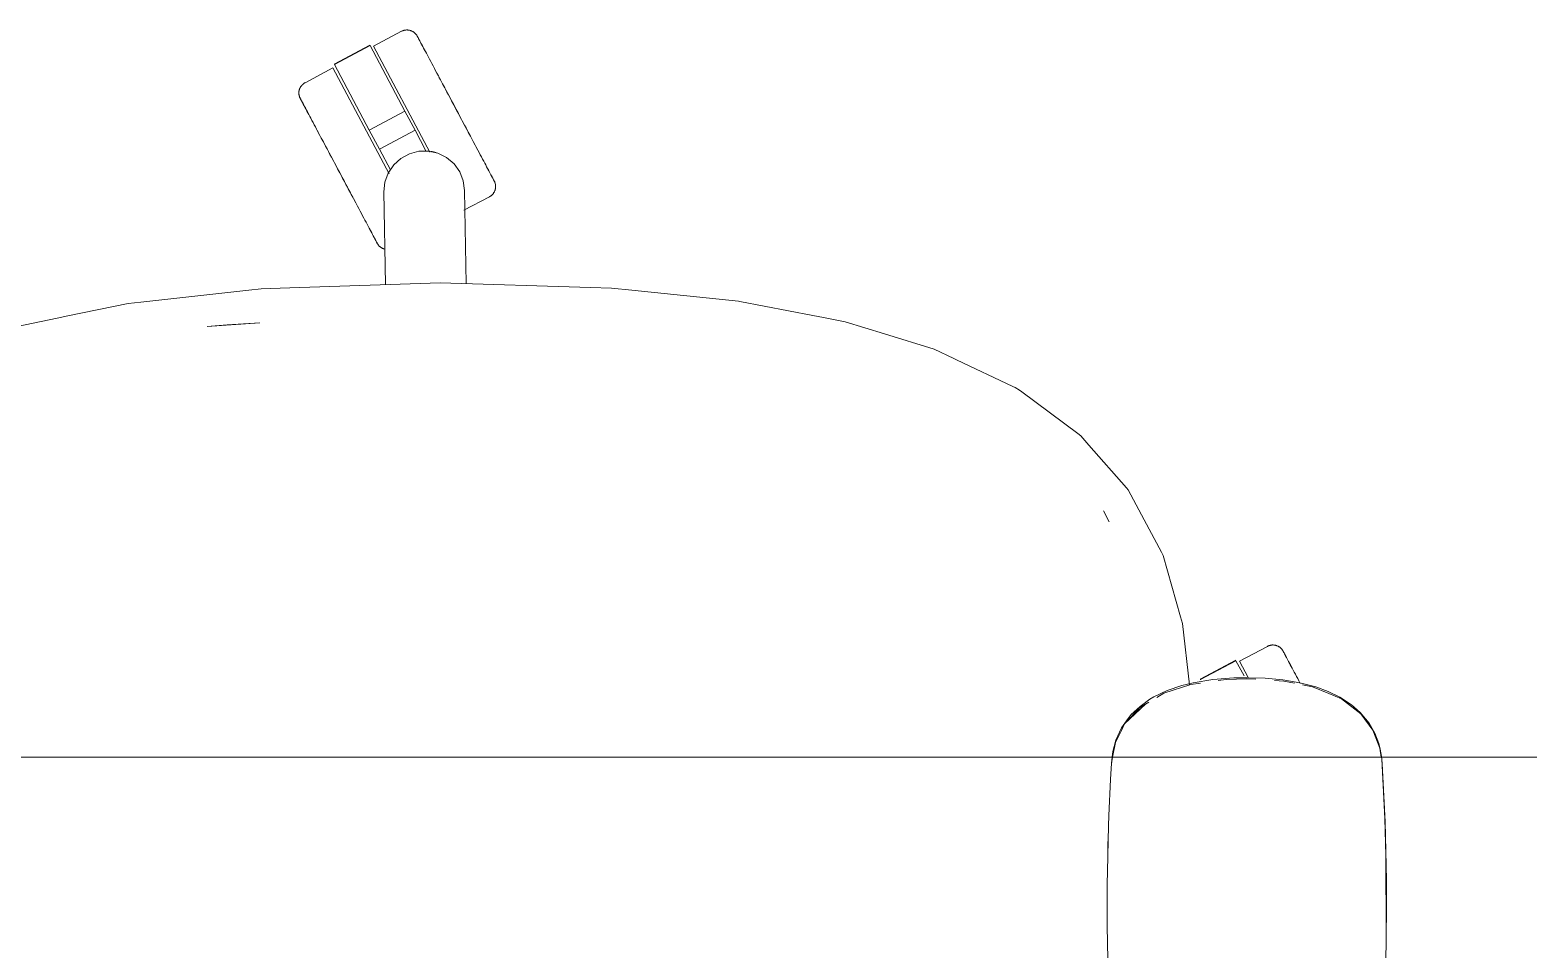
# Model space of a CAD drawing. Header units: millimetres. Extents: x 79795 to 317870, y -36033 to 97293.
# Drawn here: x 229534 to 230054, y 19676 to 19995 of the extents above; entities that cross this region are included whole.
import ezdxf

# ---------------------------------------------------------------- set-up
doc = ezdxf.new("R2010")
doc.units = ezdxf.units.MM
doc.header["$MEASUREMENT"] = 0
doc.layers.add('G-IMPT', color=8, linetype='CONTINUOUS', lineweight=9)
doc.layers.add('I-FURN', color=8, linetype='CONTINUOUS', lineweight=9)

msp = doc.modelspace()

# ---------------------------------------------------------------- linework, layer by layer
at = {"layer": 'G-IMPT'}
for p, q in [((229624.06, 19905.16), (229614.12, 19904.84)), ((229624.06, 19905.16), (229676.24, 19906.86)), ((229676.24, 19906.86), (229728.41, 19905.25)), ((229728.41, 19905.25), (229735.67, 19905.02)), ((229742.73, 19904.29), (229735.67, 19905.02)), ((229567.89, 19899.74), (229572.3, 19900.23)), ((229609.75, 19904.35), (229572.3, 19900.23)), ((229609.75, 19904.35), (229614.12, 19904.84)), ((229779.73, 19900.47), (229742.73, 19904.29)), ((229779.73, 19900.47), (229780.19, 19900.38)), ((229805.57, 19895.51), (229780.19, 19900.38)), ((229543.26, 19894.63), (229529.44, 19891.76)), ((229546.94, 19895.39), (229543.26, 19894.63)), ((229546.94, 19895.39), (229567.89, 19899.74)), ((229805.57, 19895.51), (229809.23, 19894.81)), ((229816.83, 19893.35), (229809.23, 19894.81)), ((229613.59, 19892.96), (229595.31, 19891.71)), ((229595.31, 19891.71), (229602.25, 19892.32)), ((229613.59, 19892.96), (229602.25, 19892.32)), ((229830.44, 19889.16), (229816.83, 19893.35)), ((229847.71, 19883.84), (229830.44, 19889.16)), ((229847.71, 19883.84), (229854.48, 19880.65)), ((229855.4, 19880.21), (229854.48, 19880.65)), ((229875.04, 19870.95), (229855.4, 19880.21)), ((229875.04, 19870.95), (229875.75, 19870.53)), ((229877.32, 19869.59), (229875.75, 19870.53)), ((229878.09, 19869.12), (229877.32, 19869.59)), ((229878.09, 19869.12), (229897.59, 19854.56)), ((229897.59, 19854.56), (229898.56, 19853.83)), ((229901.43, 19850.57), (229898.56, 19853.83)), ((229901.43, 19850.57), (229914.45, 19835.79)), ((229914.45, 19835.79), (229915.03, 19835.12)), ((229920.62, 19824.68), (229915.03, 19835.12)), ((229906.42, 19827.82), (229908.38, 19823.93)), ((229906.42, 19827.82), (229907.6, 19825.52)), ((229907.6, 19825.52), (229908.38, 19823.93)), ((229926.63, 19813.45), (229920.62, 19824.68)), ((229927.22, 19812.34), (229926.63, 19813.45)), ((229933.23, 19790.99), (229927.22, 19812.34)), ((229933.23, 19790.99), (229933.87, 19788.73)), ((229936.28, 19767.45), (229933.87, 19788.73)), ((229951.7, 19769.81), (229956.21, 19769.9)), ((229956.21, 19769.9), (229962.55, 19769.72)), ((229928.61, 19765.4), (229923.98, 19763.2)), ((229936.79, 19767.57), (229927.39, 19764.54)), ((229933.7, 19767.14), (229928.61, 19765.4)), ((229933.7, 19767.14), (229937.63, 19768.12)), ((229940.08, 19768.03), (229936.79, 19767.57)), ((229937.63, 19768.12), (229944.39, 19769.24)), ((229951.7, 19769.81), (229944.39, 19769.24)), ((229949.05, 19769.29), (229946.26, 19768.9)), ((229949.05, 19769.29), (229956.21, 19769.53)), ((229959.32, 19769.34), (229956.21, 19769.53)), ((229968.7, 19769.15), (229962.55, 19769.72)), ((229969.04, 19768.74), (229965.83, 19768.94)), ((229968.7, 19769.15), (229974.63, 19768.15)), ((229972.79, 19767.97), (229969.04, 19768.74)), ((229980.11, 19766.73), (229974.63, 19768.15)), ((229979, 19766.7), (229975.53, 19767.41)), ((229979, 19766.7), (229984.62, 19764.37)), ((229980.11, 19766.73), (229984.45, 19765.14)), ((229988.52, 19763.16), (229984.45, 19765.14)), ((229921.18, 19760.77), (229913.79, 19753.87)), ((229919.09, 19759.58), (229913.79, 19753.87)), ((229916.1, 19757.08), (229919.15, 19759.95)), ((229922.25, 19761.46), (229919.09, 19759.58)), ((229919.15, 19759.95), (229922.6, 19762.39)), ((229921.18, 19760.77), (229919.71, 19759.49)), ((229923.98, 19763.2), (229922.6, 19762.39)), ((229927.39, 19764.54), (229924.94, 19763.07)), ((229989.02, 19762.53), (229984.62, 19764.37)), ((229988.52, 19763.16), (229992.57, 19760.5)), ((229995.8, 19757.31), (229989.02, 19762.53)), ((229992.57, 19760.5), (229995.61, 19757.83)), ((229912.76, 19752.54), (229914.97, 19755.76)), ((229913.79, 19753.87), (229916.02, 19756.28)), ((229916.1, 19757.08), (229914.97, 19755.76)), ((229919.56, 19759.36), (229916.02, 19756.28)), ((229998.68, 19754.09), (229995.61, 19757.83)), ((229999.97, 19751.69), (229995.8, 19757.31)), ((229912.68, 19751.63), (229910.58, 19747.37)), ((229912.76, 19752.54), (229910.78, 19748.21)), ((229912.68, 19751.63), (229913.79, 19753.87)), ((230000.64, 19750.66), (229998.68, 19754.09)), ((230002.38, 19745.5), (229999.97, 19751.69)), ((230000.64, 19750.66), (230002.03, 19747.02)), ((229909.47, 19742.33), (229909.71, 19744.26)), ((229910.58, 19747.37), (229909.64, 19742.33)), ((229909.71, 19744.26), (229910.78, 19748.21)), ((230002.4, 19745.67), (230002.03, 19747.02)), ((230002.38, 19745.5), (230002.86, 19742.33)), ((230002.4, 19745.67), (230002.85, 19743.28)), ((229908.93, 19734.59), (229909.21, 19740.25)), ((229909.64, 19742.33), (229909.21, 19740.03)), ((229909.21, 19740.25), (229909.47, 19742.33)), ((230003.1, 19741.63), (230002.85, 19743.28)), ((230004.15, 19721.06), (230003.1, 19741.63)), ((230004.19, 19719.85), (230003.1, 19741.63)), ((230003.1, 19741.63), (230003.21, 19740.03)), ((230003.29, 19737.79), (230003.21, 19740.03)), ((230004.19, 19719.85), (230003.21, 19740.03)), ((229908.93, 19734.59), (229908.31, 19722.03)), ((229907.81, 19702.81), (229908.19, 19718.48)), ((229908.19, 19718.48), (229908.31, 19722.03)), ((230004.65, 19699.66), (230004.15, 19721.06)), ((230004.49, 19709.49), (230004.15, 19721.06)), ((230004.15, 19721.06), (230004.19, 19719.85)), ((230004.65, 19699.66), (230004.19, 19719.85)), ((229908.1, 19714.44), (229907.99, 19711.75)), ((229907.99, 19709.54), (229907.99, 19711.75)), ((230004.61, 19679.48), (230004.49, 19709.49)), ((230004.65, 19699.66), (230004.49, 19709.49)), ((230004.49, 19709.49), (230004.69, 19690.27)), ((229907.81, 19702.81), (229907.76, 19698.3)), ((230004.63, 19701.7), (230004.56, 19703.61)), ((229907.76, 19698.3), (229907.77, 19683.59)), ((230004.61, 19699.66), (230004.63, 19701.7)), ((230004.61, 19679.48), (230004.65, 19699.66)), ((230004.61, 19679.48), (230004.69, 19690.27)), ((229907.84, 19678.12), (229907.77, 19683.59)), ((229907.84, 19678.12), (229908.13, 19665.81)), ((230004.61, 19679.48), (230004.44, 19671.06))]:
    msp.add_line(p, q, dxfattribs=at)
at = {"layer": 'I-FURN'}
for p, q in [((229662.81, 19994.13), (229653.13, 19988.98)), ((229662.81, 19994.13), (229662.96, 19994.2)), ((229662.96, 19994.2), (229663.1, 19994.27)), ((229663.1, 19994.27), (229663.25, 19994.33)), ((229663.25, 19994.33), (229663.41, 19994.38)), ((229663.41, 19994.38), (229663.56, 19994.43)), ((229663.56, 19994.43), (229663.71, 19994.48)), ((229663.71, 19994.48), (229663.87, 19994.51)), ((229663.87, 19994.51), (229664.03, 19994.54)), ((229664.03, 19994.54), (229664.19, 19994.57)), ((229664.19, 19994.57), (229664.35, 19994.58)), ((229664.35, 19994.58), (229664.51, 19994.6)), ((229664.51, 19994.6), (229664.67, 19994.6)), ((229664.67, 19994.6), (229664.83, 19994.6)), ((229664.83, 19994.6), (229664.99, 19994.59)), ((229664.99, 19994.59), (229665.15, 19994.58)), ((229665.15, 19994.58), (229665.31, 19994.55)), ((229665.31, 19994.55), (229665.47, 19994.53)), ((229665.47, 19994.53), (229665.63, 19994.49)), ((229665.63, 19994.49), (229665.79, 19994.45)), ((229665.79, 19994.45), (229665.94, 19994.41)), ((229665.94, 19994.41), (229666.09, 19994.35)), ((229666.09, 19994.35), (229666.24, 19994.3)), ((229666.24, 19994.3), (229666.39, 19994.23)), ((229666.39, 19994.23), (229666.54, 19994.16)), ((229666.54, 19994.16), (229666.68, 19994.08)), ((229666.68, 19994.08), (229666.82, 19994)), ((229666.82, 19994), (229666.95, 19993.92)), ((229666.95, 19993.92), (229667.09, 19993.82)), ((229667.09, 19993.82), (229667.21, 19993.73)), ((229667.21, 19993.73), (229667.34, 19993.62)), ((229667.34, 19993.62), (229667.46, 19993.52)), ((229667.46, 19993.52), (229667.57, 19993.4)), ((229651.81, 19989.33), (229639.45, 19982.76)), ((229639.54, 19982.59), (229651.9, 19989.16)), ((229651.9, 19989.16), (229663.97, 19966.45)), ((229653.13, 19988.98), (229672.65, 19952.26)), ((229667.57, 19993.4), (229667.68, 19993.29)), ((229667.68, 19993.29), (229667.79, 19993.16)), ((229667.79, 19993.16), (229667.89, 19993.04)), ((229667.89, 19993.04), (229667.99, 19992.91)), ((229667.99, 19992.91), (229668.08, 19992.78)), ((229668.08, 19992.78), (229668.16, 19992.64)), ((229668.16, 19992.64), (229668.24, 19992.5)), ((229668.24, 19992.5), (229668.27, 19992.46)), ((229668.27, 19992.46), (229668.28, 19992.44)), ((229668.29, 19992.41), (229668.27, 19992.46)), ((229668.27, 19992.46), (229668.27, 19992.46)), ((229668.28, 19992.44), (229668.31, 19992.38)), ((229668.33, 19992.33), (229668.29, 19992.41)), ((229668.31, 19992.38), (229668.36, 19992.28)), ((229668.4, 19992.21), (229668.33, 19992.33)), ((229668.36, 19992.28), (229668.44, 19992.14)), ((229668.48, 19992.05), (229668.4, 19992.21)), ((229668.44, 19992.14), (229668.53, 19991.96)), ((229668.59, 19991.85), (229668.48, 19992.05)), ((229668.53, 19991.96), (229668.65, 19991.74)), ((229668.72, 19991.61), (229668.59, 19991.85)), ((229668.65, 19991.74), (229668.79, 19991.48)), ((229668.87, 19991.33), (229668.72, 19991.61)), ((229668.79, 19991.48), (229668.94, 19991.19)), ((229669.04, 19991.01), (229668.87, 19991.33)), ((229668.94, 19991.19), (229669.12, 19990.85)), ((229669.23, 19990.65), (229669.04, 19991.01)), ((229669.12, 19990.85), (229669.32, 19990.48)), ((229669.44, 19990.26), (229669.23, 19990.65)), ((229669.32, 19990.48), (229669.54, 19990.07)), ((229669.66, 19989.83), (229669.44, 19990.26)), ((229669.54, 19990.07), (229669.78, 19989.62)), ((229669.91, 19989.37), (229669.66, 19989.83)), ((229669.78, 19989.62), (229670.03, 19989.14)), ((229670.18, 19988.86), (229669.91, 19989.37)), ((229670.03, 19989.14), (229670.31, 19988.62)), ((229670.46, 19988.33), (229670.18, 19988.86)), ((229670.31, 19988.62), (229670.6, 19988.07)), ((229670.77, 19987.76), (229670.46, 19988.33)), ((229670.6, 19988.07), (229670.91, 19987.49)), ((229671.09, 19987.16), (229670.77, 19987.76)), ((229671.42, 19986.52), (229671.09, 19987.16)), ((229671.78, 19985.86), (229671.42, 19986.52)), ((229672.14, 19985.17), (229671.78, 19985.86)), ((229672.53, 19984.44), (229672.14, 19985.17)), ((229672.93, 19983.69), (229672.53, 19984.44)), ((229673.34, 19982.92), (229672.93, 19983.69)), ((229639, 19981.47), (229629.32, 19976.32)), ((229639, 19981.47), (229658.54, 19944.72)), ((229651.61, 19959.88), (229639.54, 19982.59)), ((229673.77, 19982.12), (229673.34, 19982.92)), ((229674.2, 19981.29), (229673.77, 19982.12)), ((229674.65, 19980.45), (229674.2, 19981.29)), ((229675.12, 19979.58), (229674.65, 19980.45)), ((229675.59, 19978.69), (229675.12, 19979.58)), ((229676.07, 19977.79), (229675.59, 19978.69)), ((229675.81, 19978.28), (229676.29, 19977.36)), ((229627.18, 19972.88), (229627.19, 19973.05)), ((229627.18, 19972.72), (229627.18, 19972.88)), ((229627.18, 19972.56), (229627.18, 19972.72)), ((229627.19, 19973.05), (229627.2, 19973.21)), ((229627.2, 19973.21), (229627.22, 19973.37)), ((229627.22, 19973.37), (229627.25, 19973.52)), ((229627.25, 19973.52), (229627.29, 19973.68)), ((229627.29, 19973.68), (229627.33, 19973.84)), ((229627.33, 19973.84), (229627.37, 19973.99)), ((229627.37, 19973.99), (229627.42, 19974.15)), ((229627.42, 19974.15), (229627.48, 19974.3)), ((229627.48, 19974.3), (229627.55, 19974.44)), ((229627.55, 19974.44), (229627.62, 19974.59)), ((229627.62, 19974.59), (229627.69, 19974.73)), ((229627.69, 19974.73), (229627.77, 19974.87)), ((229627.77, 19974.87), (229627.86, 19975)), ((229627.86, 19975), (229627.95, 19975.14)), ((229627.95, 19975.14), (229628.05, 19975.27)), ((229628.05, 19975.27), (229628.16, 19975.39)), ((229628.16, 19975.39), (229628.26, 19975.51)), ((229628.26, 19975.51), (229628.38, 19975.62)), ((229628.38, 19975.62), (229628.49, 19975.74)), ((229628.49, 19975.74), (229628.61, 19975.84)), ((229628.61, 19975.84), (229628.74, 19975.94)), ((229628.74, 19975.94), (229628.87, 19976.04)), ((229628.87, 19976.04), (229629, 19976.13)), ((229629, 19976.13), (229629.14, 19976.22)), ((229629.14, 19976.22), (229629.28, 19976.3)), ((229629.28, 19976.3), (229629.32, 19976.32)), ((229676.56, 19976.86), (229676.07, 19977.79)), ((229676.29, 19977.36), (229676.79, 19976.43)), ((229677.06, 19975.93), (229676.56, 19976.86)), ((229676.79, 19976.43), (229677.29, 19975.49)), ((229677.56, 19974.97), (229677.06, 19975.93)), ((229677.29, 19975.49), (229677.8, 19974.53)), ((229678.08, 19974.01), (229677.56, 19974.97)), ((229677.8, 19974.53), (229678.31, 19973.56)), ((229678.59, 19973.04), (229678.08, 19974.01)), ((229678.31, 19973.56), (229678.83, 19972.58)), ((229679.12, 19972.05), (229678.59, 19973.04)), ((229627.19, 19972.4), (229627.18, 19972.56)), ((229627.21, 19972.24), (229627.19, 19972.4)), ((229627.23, 19972.08), (229627.21, 19972.24)), ((229627.27, 19971.92), (229627.23, 19972.08)), ((229627.3, 19971.77), (229627.27, 19971.92)), ((229627.34, 19971.61), (229627.3, 19971.77)), ((229627.39, 19971.46), (229627.34, 19971.61)), ((229627.45, 19971.31), (229627.39, 19971.46)), ((229627.51, 19971.16), (229627.45, 19971.31)), ((229627.58, 19971.01), (229627.51, 19971.16)), ((229627.65, 19970.87), (229627.58, 19971.01)), ((229627.65, 19970.86), (229627.65, 19970.87)), ((229627.65, 19970.87), (229627.66, 19970.85)), ((229627.67, 19970.82), (229627.65, 19970.86)), ((229627.66, 19970.85), (229627.69, 19970.79)), ((229627.72, 19970.74), (229627.67, 19970.82)), ((229627.69, 19970.79), (229627.75, 19970.69)), ((229627.78, 19970.61), (229627.72, 19970.74)), ((229627.75, 19970.69), (229627.82, 19970.55)), ((229627.87, 19970.45), (229627.78, 19970.61)), ((229627.82, 19970.55), (229627.92, 19970.37)), ((229627.98, 19970.25), (229627.87, 19970.45)), ((229627.92, 19970.37), (229628.03, 19970.15)), ((229628.1, 19970.01), (229627.98, 19970.25)), ((229628.03, 19970.15), (229628.17, 19969.89)), ((229628.25, 19969.73), (229628.1, 19970.01)), ((229628.17, 19969.89), (229628.33, 19969.59)), ((229628.42, 19969.41), (229628.25, 19969.73)), ((229628.33, 19969.59), (229628.51, 19969.25)), ((229628.61, 19969.06), (229628.42, 19969.41)), ((229628.51, 19969.25), (229628.7, 19968.88)), ((229628.82, 19968.67), (229628.61, 19969.06)), ((229628.7, 19968.88), (229628.92, 19968.47)), ((229629.05, 19968.24), (229628.82, 19968.67)), ((229628.92, 19968.47), (229629.16, 19968.03)), ((229629.3, 19967.77), (229629.05, 19968.24)), ((229629.16, 19968.03), (229629.42, 19967.54)), ((229629.56, 19967.27), (229629.3, 19967.77)), ((229629.42, 19967.54), (229629.69, 19967.03)), ((229678.83, 19972.58), (229679.36, 19971.6)), ((229679.64, 19971.06), (229679.12, 19972.05)), ((229679.36, 19971.6), (229679.89, 19970.6)), ((229680.17, 19970.06), (229679.64, 19971.06)), ((229679.89, 19970.6), (229680.42, 19969.6)), ((229680.71, 19969.06), (229680.17, 19970.06)), ((229680.42, 19969.6), (229680.95, 19968.6)), ((229681.24, 19968.06), (229680.71, 19969.06)), ((229680.95, 19968.6), (229681.49, 19967.6)), ((229681.78, 19967.05), (229681.24, 19968.06)), ((229681.49, 19967.6), (229682.02, 19966.59)), ((229629.85, 19966.73), (229629.56, 19967.27)), ((229629.69, 19967.03), (229629.98, 19966.48)), ((229630.15, 19966.16), (229629.85, 19966.73)), ((229629.98, 19966.48), (229630.29, 19965.89)), ((229630.29, 19965.89), (229630.62, 19965.28)), ((229630.62, 19965.28), (229630.97, 19964.63)), ((229630.97, 19964.63), (229631.33, 19963.95)), ((229631.33, 19963.95), (229631.7, 19963.24)), ((229631.7, 19963.24), (229632.09, 19962.51)), ((229632.09, 19962.51), (229632.5, 19961.75)), ((229651.61, 19959.88), (229663.97, 19966.45)), ((229663.97, 19966.45), (229667.5, 19959.81)), ((229682.31, 19966.05), (229681.78, 19967.05)), ((229682.02, 19966.59), (229682.56, 19965.59)), ((229682.84, 19965.05), (229682.31, 19966.05)), ((229682.56, 19965.59), (229683.09, 19964.59)), ((229683.37, 19964.05), (229682.84, 19965.05)), ((229683.09, 19964.59), (229683.62, 19963.59)), ((229683.9, 19963.05), (229683.37, 19964.05)), ((229683.62, 19963.59), (229684.14, 19962.6)), ((229684.43, 19962.06), (229683.9, 19963.05)), ((229684.14, 19962.6), (229684.67, 19961.61)), ((229632.5, 19961.75), (229632.92, 19960.96)), ((229632.92, 19960.96), (229633.35, 19960.15)), ((229633.35, 19960.15), (229633.79, 19959.31)), ((229634.04, 19958.85), (229633.59, 19959.7)), ((229633.79, 19959.31), (229634.25, 19958.45)), ((229634.5, 19957.98), (229634.04, 19958.85)), ((229634.25, 19958.45), (229634.72, 19957.58)), ((229634.97, 19957.1), (229634.5, 19957.98)), ((229634.72, 19957.58), (229635.19, 19956.68)), ((229635.45, 19956.19), (229634.97, 19957.1)), ((229655.14, 19953.24), (229651.61, 19959.88)), ((229655.14, 19953.24), (229667.5, 19959.81)), ((229667.5, 19959.81), (229671.3, 19952.67)), ((229684.95, 19961.09), (229684.43, 19962.06)), ((229684.67, 19961.61), (229685.19, 19960.64)), ((229685.46, 19960.12), (229684.95, 19961.09)), ((229685.19, 19960.64), (229685.7, 19959.68)), ((229685.97, 19959.16), (229685.46, 19960.12)), ((229685.7, 19959.68), (229686.2, 19958.72)), ((229686.47, 19958.22), (229685.97, 19959.16)), ((229686.2, 19958.72), (229686.7, 19957.79)), ((229686.97, 19957.29), (229686.47, 19958.22)), ((229686.7, 19957.79), (229687.19, 19956.86)), ((229687.45, 19956.37), (229686.97, 19957.29)), ((229635.19, 19956.68), (229635.68, 19955.77)), ((229635.94, 19955.27), (229635.45, 19956.19)), ((229635.68, 19955.77), (229636.17, 19954.84)), ((229636.44, 19954.33), (229635.94, 19955.27)), ((229636.17, 19954.84), (229636.67, 19953.89)), ((229636.95, 19953.38), (229636.44, 19954.33)), ((229636.67, 19953.89), (229637.18, 19952.94)), ((229637.46, 19952.41), (229636.95, 19953.38)), ((229637.18, 19952.94), (229637.7, 19951.97)), ((229637.98, 19951.44), (229637.46, 19952.41)), ((229637.7, 19951.97), (229638.22, 19950.99)), ((229658.94, 19946.1), (229655.14, 19953.24)), ((229665.53, 19951.68), (229668.79, 19952.54)), ((229668.79, 19952.54), (229672.16, 19952.6)), ((229672.16, 19952.6), (229675.45, 19951.85)), ((229675.45, 19951.85), (229678.46, 19950.33)), ((229687.19, 19956.86), (229687.67, 19955.96)), ((229687.93, 19955.48), (229687.45, 19956.37)), ((229687.67, 19955.96), (229688.15, 19955.07)), ((229688.4, 19954.6), (229687.93, 19955.48)), ((229688.15, 19955.07), (229688.61, 19954.2)), ((229688.85, 19953.74), (229688.4, 19954.6)), ((229688.61, 19954.2), (229689.06, 19953.36)), ((229689.3, 19952.91), (229688.85, 19953.74)), ((229689.73, 19952.1), (229689.3, 19952.91)), ((229690.15, 19951.31), (229689.73, 19952.1)), ((229638.5, 19950.46), (229637.98, 19951.44)), ((229638.22, 19950.99), (229638.74, 19950)), ((229639.03, 19949.47), (229638.5, 19950.46)), ((229638.74, 19950), (229639.27, 19949.01)), ((229639.56, 19948.47), (229639.03, 19949.47)), ((229639.27, 19949.01), (229639.8, 19948.01)), ((229640.09, 19947.47), (229639.56, 19948.47)), ((229639.8, 19948.01), (229640.34, 19947.01)), ((229640.62, 19946.46), (229640.09, 19947.47)), ((229640.34, 19947.01), (229640.87, 19946)), ((229658.21, 19944.97), (229660.08, 19947.78)), ((229660.08, 19947.78), (229662.57, 19950.06)), ((229662.57, 19950.06), (229665.53, 19951.68)), ((229678.46, 19950.33), (229681.03, 19948.14)), ((229681.03, 19948.14), (229682.99, 19945.4)), ((229690.55, 19950.55), (229690.15, 19951.31)), ((229690.94, 19949.81), (229690.55, 19950.55)), ((229691.32, 19949.1), (229690.94, 19949.81)), ((229691.68, 19948.43), (229691.32, 19949.1)), ((229692.02, 19947.78), (229691.68, 19948.43)), ((229692.35, 19947.16), (229692.02, 19947.78)), ((229692.66, 19946.58), (229692.35, 19947.16)), ((229692.5, 19946.89), (229692.8, 19946.32)), ((229641.16, 19945.46), (229640.62, 19946.46)), ((229640.87, 19946), (229641.41, 19944.99)), ((229641.69, 19944.45), (229641.16, 19945.46)), ((229641.41, 19944.99), (229641.94, 19943.99)), ((229642.23, 19943.45), (229641.69, 19944.45)), ((229641.94, 19943.99), (229642.47, 19942.99)), ((229642.76, 19942.45), (229642.23, 19943.45)), ((229642.47, 19942.99), (229643, 19941.99)), ((229643.29, 19941.46), (229642.76, 19942.45)), ((229643, 19941.99), (229643.53, 19941)), ((229643.81, 19940.47), (229643.29, 19941.46)), ((229656.72, 19938.44), (229657.07, 19941.79)), ((229657.07, 19941.79), (229658.21, 19944.97)), ((229682.99, 19945.4), (229684.24, 19942.27)), ((229684.24, 19942.27), (229684.71, 19938.92)), ((229692.96, 19946.03), (229692.66, 19946.58)), ((229692.8, 19946.32), (229693.08, 19945.78)), ((229693.23, 19945.51), (229692.96, 19946.03)), ((229693.08, 19945.78), (229693.35, 19945.28)), ((229693.49, 19945.03), (229693.23, 19945.51)), ((229693.35, 19945.28), (229693.6, 19944.82)), ((229693.72, 19944.58), (229693.49, 19945.03)), ((229693.6, 19944.82), (229693.83, 19944.39)), ((229693.94, 19944.17), (229693.72, 19944.58)), ((229693.83, 19944.39), (229694.04, 19944)), ((229694.14, 19943.8), (229693.94, 19944.17)), ((229694.04, 19944), (229694.22, 19943.64)), ((229694.32, 19943.46), (229694.14, 19943.8)), ((229694.22, 19943.64), (229694.39, 19943.32)), ((229694.48, 19943.17), (229694.32, 19943.46)), ((229694.39, 19943.32), (229694.54, 19943.04)), ((229694.61, 19942.91), (229694.48, 19943.17)), ((229694.54, 19943.04), (229694.67, 19942.8)), ((229694.73, 19942.69), (229694.61, 19942.91)), ((229694.67, 19942.8), (229694.78, 19942.6)), ((229694.83, 19942.51), (229694.73, 19942.69)), ((229694.78, 19942.6), (229694.86, 19942.44)), ((229694.9, 19942.37), (229694.83, 19942.51)), ((229694.86, 19942.44), (229694.93, 19942.32)), ((229694.95, 19942.27), (229694.9, 19942.37)), ((229694.93, 19942.32), (229694.97, 19942.24)), ((229694.99, 19942.21), (229694.95, 19942.27)), ((229694.97, 19942.24), (229694.99, 19942.19)), ((229695, 19942.19), (229694.99, 19942.21)), ((229694.99, 19942.19), (229695, 19942.19)), ((229695, 19942.19), (229695.07, 19942.04)), ((229695.07, 19942.04), (229695.14, 19941.9)), ((229695.14, 19941.9), (229695.2, 19941.75)), ((229695.2, 19941.75), (229695.25, 19941.6)), ((229695.25, 19941.6), (229695.3, 19941.44)), ((229695.3, 19941.44), (229695.34, 19941.29)), ((229643.53, 19941), (229644.05, 19940.02)), ((229644.33, 19939.49), (229643.81, 19940.47)), ((229644.05, 19940.02), (229644.57, 19939.04)), ((229644.85, 19938.52), (229644.33, 19939.49)), ((229644.57, 19939.04), (229645.08, 19938.08)), ((229645.36, 19937.56), (229644.85, 19938.52)), ((229645.08, 19938.08), (229645.59, 19937.13)), ((229645.86, 19936.62), (229645.36, 19937.56)), ((229645.59, 19937.13), (229646.09, 19936.19)), ((229646.35, 19935.69), (229645.86, 19936.62)), ((229657.29, 19906.25), (229656.72, 19938.44)), ((229684.49, 19932.04), (229693.33, 19936.74)), ((229684.71, 19938.92), (229685.27, 19906.58)), ((229693.37, 19936.76), (229693.33, 19936.74)), ((229693.51, 19936.84), (229693.37, 19936.76)), ((229693.65, 19936.92), (229693.51, 19936.84)), ((229693.78, 19937.01), (229693.65, 19936.92)), ((229693.91, 19937.11), (229693.78, 19937.01)), ((229694.03, 19937.21), (229693.91, 19937.11)), ((229694.15, 19937.32), (229694.03, 19937.21)), ((229694.27, 19937.43), (229694.15, 19937.32)), ((229694.38, 19937.54), (229694.27, 19937.43)), ((229694.49, 19937.66), (229694.38, 19937.54)), ((229694.59, 19937.79), (229694.49, 19937.66)), ((229694.69, 19937.92), (229694.59, 19937.79)), ((229694.78, 19938.05), (229694.69, 19937.92)), ((229694.87, 19938.18), (229694.78, 19938.05)), ((229694.95, 19938.32), (229694.87, 19938.18)), ((229695.03, 19938.47), (229694.95, 19938.32)), ((229695.1, 19938.61), (229695.03, 19938.47)), ((229695.16, 19938.76), (229695.1, 19938.61)), ((229695.22, 19938.91), (229695.16, 19938.76)), ((229695.27, 19939.06), (229695.22, 19938.91)), ((229695.32, 19939.22), (229695.27, 19939.06)), ((229695.36, 19939.37), (229695.32, 19939.22)), ((229695.34, 19941.29), (229695.38, 19941.13)), ((229695.39, 19939.53), (229695.36, 19939.37)), ((229695.38, 19941.13), (229695.41, 19940.97)), ((229695.42, 19939.69), (229695.39, 19939.53)), ((229695.41, 19940.97), (229695.43, 19940.81)), ((229695.44, 19939.85), (229695.42, 19939.69)), ((229695.43, 19940.81), (229695.45, 19940.65)), ((229695.46, 19940.01), (229695.44, 19939.85)), ((229695.45, 19940.65), (229695.46, 19940.49)), ((229695.46, 19940.49), (229695.47, 19940.33)), ((229695.47, 19940.17), (229695.46, 19940.01)), ((229695.47, 19940.33), (229695.47, 19940.17)), ((229646.09, 19936.19), (229646.58, 19935.27)), ((229646.84, 19934.78), (229646.35, 19935.69)), ((229646.58, 19935.27), (229647.06, 19934.36)), ((229647.06, 19934.36), (229647.53, 19933.47)), ((229647.53, 19933.47), (229647.99, 19932.61)), ((229647.99, 19932.61), (229648.44, 19931.76)), ((229648.44, 19931.76), (229648.88, 19930.94)), ((229648.88, 19930.94), (229649.31, 19930.13)), ((229649.31, 19930.13), (229649.72, 19929.36)), ((229649.72, 19929.36), (229650.12, 19928.61)), ((229650.12, 19928.61), (229650.5, 19927.89)), ((229650.5, 19927.89), (229650.87, 19927.19)), ((229650.87, 19927.19), (229651.22, 19926.53)), ((229651.22, 19926.53), (229651.56, 19925.9)), ((229651.56, 19925.9), (229651.88, 19925.29)), ((229652.05, 19924.98), (229651.74, 19925.57)), ((229651.88, 19925.29), (229652.18, 19924.72)), ((229652.34, 19924.43), (229652.05, 19924.98)), ((229652.18, 19924.72), (229652.47, 19924.19)), ((229652.61, 19923.91), (229652.34, 19924.43)), ((229652.47, 19924.19), (229652.73, 19923.69)), ((229652.87, 19923.43), (229652.61, 19923.91)), ((229652.73, 19923.69), (229652.98, 19923.22)), ((229653.11, 19922.99), (229652.87, 19923.43)), ((229652.98, 19923.22), (229653.21, 19922.79)), ((229653.33, 19922.58), (229653.11, 19922.99)), ((229653.21, 19922.79), (229653.42, 19922.4)), ((229653.52, 19922.2), (229653.33, 19922.58)), ((229653.42, 19922.4), (229653.61, 19922.04)), ((229653.7, 19921.87), (229653.52, 19922.2)), ((229653.61, 19922.04), (229653.78, 19921.73)), ((229653.86, 19921.57), (229653.7, 19921.87)), ((229653.78, 19921.73), (229653.93, 19921.45)), ((229654, 19921.31), (229653.86, 19921.57)), ((229653.93, 19921.45), (229654.05, 19921.21)), ((229654.11, 19921.09), (229654, 19921.31)), ((229654.05, 19921.21), (229654.16, 19921.01)), ((229654.21, 19920.91), (229654.11, 19921.09)), ((229654.16, 19921.01), (229654.25, 19920.84)), ((229654.28, 19920.77), (229654.21, 19920.91)), ((229654.25, 19920.84), (229654.31, 19920.72)), ((229654.34, 19920.67), (229654.28, 19920.77)), ((229654.31, 19920.72), (229654.36, 19920.64)), ((229654.37, 19920.61), (229654.34, 19920.67)), ((229654.36, 19920.64), (229654.38, 19920.6)), ((229654.38, 19920.59), (229654.37, 19920.61)), ((229654.38, 19920.6), (229654.38, 19920.59)), ((229654.4, 19920.55), (229654.38, 19920.59)), ((229654.48, 19920.41), (229654.4, 19920.55)), ((229654.57, 19920.28), (229654.48, 19920.41)), ((229654.66, 19920.14), (229654.57, 19920.28)), ((229654.75, 19920.01), (229654.66, 19920.14)), ((229654.86, 19919.89), (229654.75, 19920.01)), ((229654.96, 19919.77), (229654.86, 19919.89)), ((229655.07, 19919.65), (229654.96, 19919.77)), ((229655.19, 19919.54), (229655.07, 19919.65)), ((229655.31, 19919.43), (229655.19, 19919.54)), ((229655.43, 19919.33), (229655.31, 19919.43)), ((229655.56, 19919.23), (229655.43, 19919.33)), ((229655.69, 19919.14), (229655.56, 19919.23)), ((229655.83, 19919.05), (229655.69, 19919.14)), ((229655.97, 19918.97), (229655.83, 19919.05)), ((229656.11, 19918.89), (229655.97, 19918.97)), ((229656.25, 19918.82), (229656.11, 19918.89)), ((229656.4, 19918.76), (229656.25, 19918.82)), ((229656.55, 19918.7), (229656.4, 19918.76)), ((229656.71, 19918.65), (229656.55, 19918.7)), ((229656.86, 19918.6), (229656.71, 19918.65)), ((229657.02, 19918.56), (229656.86, 19918.6)), ((229963.36, 19780.77), (229953.67, 19775.62)), ((229963.36, 19780.77), (229963.5, 19780.84)), ((229963.5, 19780.84), (229963.65, 19780.91)), ((229963.65, 19780.91), (229963.8, 19780.97)), ((229963.8, 19780.97), (229963.95, 19781.03)), ((229963.95, 19781.03), (229964.1, 19781.07)), ((229964.1, 19781.07), (229964.26, 19781.12)), ((229964.26, 19781.12), (229964.42, 19781.15)), ((229964.42, 19781.15), (229964.58, 19781.18)), ((229964.58, 19781.18), (229964.73, 19781.21)), ((229964.73, 19781.21), (229964.9, 19781.23)), ((229964.9, 19781.23), (229965.06, 19781.24)), ((229965.06, 19781.24), (229965.22, 19781.24)), ((229965.22, 19781.24), (229965.38, 19781.24)), ((229965.38, 19781.24), (229965.54, 19781.23)), ((229965.54, 19781.23), (229965.7, 19781.22)), ((229965.7, 19781.22), (229965.86, 19781.2)), ((229965.86, 19781.2), (229966.02, 19781.17)), ((229966.02, 19781.17), (229966.18, 19781.13)), ((229966.18, 19781.13), (229966.33, 19781.09)), ((229966.33, 19781.09), (229966.49, 19781.05)), ((229966.49, 19781.05), (229966.64, 19781)), ((229966.64, 19781), (229966.79, 19780.94)), ((229966.79, 19780.94), (229966.94, 19780.87)), ((229966.94, 19780.87), (229967.08, 19780.8)), ((229967.08, 19780.8), (229967.22, 19780.73)), ((229967.22, 19780.73), (229967.36, 19780.64)), ((229967.36, 19780.64), (229967.5, 19780.56)), ((229967.5, 19780.56), (229967.63, 19780.46)), ((229967.63, 19780.46), (229967.76, 19780.37)), ((229967.76, 19780.37), (229967.88, 19780.26)), ((229967.88, 19780.26), (229968, 19780.16)), ((229952.35, 19775.97), (229939.99, 19769.4)), ((229940.08, 19769.23), (229952.44, 19775.8)), ((229952.44, 19775.8), (229955.26, 19770.51)), ((229953.67, 19775.62), (229956.67, 19769.99)), ((229968, 19780.16), (229968.12, 19780.04)), ((229968.12, 19780.04), (229968.23, 19779.93)), ((229968.23, 19779.93), (229968.34, 19779.81)), ((229968.34, 19779.81), (229968.44, 19779.68)), ((229968.44, 19779.68), (229968.53, 19779.55)), ((229968.53, 19779.55), (229968.62, 19779.42)), ((229968.62, 19779.42), (229968.71, 19779.28)), ((229968.71, 19779.28), (229968.79, 19779.14)), ((229968.79, 19779.14), (229968.81, 19779.1)), ((229968.81, 19779.1), (229968.82, 19779.08)), ((229968.84, 19779.06), (229968.81, 19779.1)), ((229968.81, 19779.1), (229968.81, 19779.1)), ((229968.82, 19779.08), (229968.85, 19779.02)), ((229968.88, 19778.97), (229968.84, 19779.06)), ((229968.85, 19779.02), (229968.91, 19778.92)), ((229968.94, 19778.85), (229968.88, 19778.97)), ((229968.91, 19778.92), (229968.98, 19778.78)), ((229969.03, 19778.69), (229968.94, 19778.85)), ((229968.98, 19778.78), (229969.08, 19778.6)), ((229969.14, 19778.49), (229969.03, 19778.69)), ((229969.08, 19778.6), (229969.19, 19778.38)), ((229969.27, 19778.25), (229969.14, 19778.49)), ((229969.19, 19778.38), (229969.33, 19778.12)), ((229969.41, 19777.97), (229969.27, 19778.25)), ((229969.33, 19778.12), (229969.49, 19777.83)), ((229969.58, 19777.65), (229969.41, 19777.97)), ((229969.49, 19777.83), (229969.67, 19777.49)), ((229969.77, 19777.29), (229969.58, 19777.65)), ((229969.67, 19777.49), (229969.87, 19777.12)), ((229969.98, 19776.9), (229969.77, 19777.29)), ((229969.87, 19777.12), (229970.08, 19776.71)), ((229970.21, 19776.47), (229969.98, 19776.9)), ((229970.08, 19776.71), (229970.32, 19776.26)), ((229970.46, 19776.01), (229970.21, 19776.47)), ((229970.32, 19776.26), (229970.58, 19775.78)), ((229970.72, 19775.51), (229970.46, 19776.01)), ((229970.58, 19775.78), (229970.85, 19775.26)), ((229971.01, 19774.97), (229970.72, 19775.51)), ((229970.85, 19775.26), (229971.15, 19774.71)), ((229971.31, 19774.4), (229971.01, 19774.97)), ((229971.15, 19774.71), (229971.46, 19774.13)), ((229971.63, 19773.8), (229971.31, 19774.4)), ((229971.97, 19773.17), (229971.63, 19773.8)), ((229972.32, 19772.5), (229971.97, 19773.17)), ((229972.69, 19771.81), (229972.32, 19772.5)), ((229973.07, 19771.09), (229972.69, 19771.81)), ((229973.47, 19770.34), (229973.07, 19771.09)), ((229973.88, 19769.56), (229973.47, 19770.34)), ((229940.13, 19769.14), (229940.08, 19769.23)), ((229974.31, 19768.76), (229973.88, 19769.56)), ((229974.75, 19767.93), (229974.31, 19768.76)), ((229120.67, 19742.33), (230720.67, 19742.33)), ((230720.67, 19742.33), (229120.67, 19742.33))]:
    msp.add_line(p, q, dxfattribs=at)
msp.add_arc((229670.71, 19938.87), 13.81, 72.664, 77.6527, dxfattribs=at)
msp.add_open_spline([(229673.07, 19952.48), (229673.51, 19952.4), (229673.93, 19952.3), (229674.35, 19952.18)], degree=3, dxfattribs=at)

doc.saveas('drawing.dxf')
